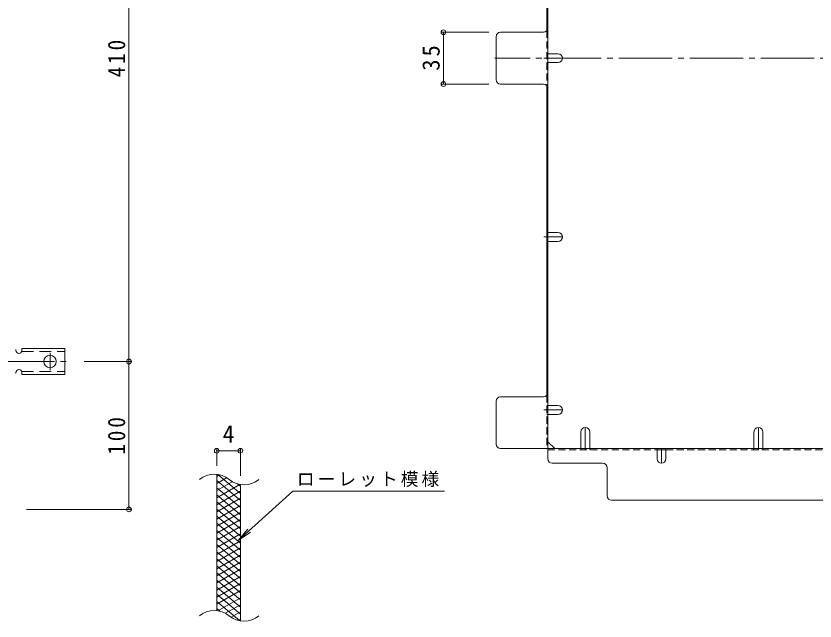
# Model space of a CAD drawing. Units: millimetres at full size, sheet at 1:4, with parts at other scales. Extents: x -925 to 1101, y -781 to 775.
# Drawn here: x -189 to 351, y -37 to 372 of the extents above; entities that cross this region are included whole.
import ezdxf
from ezdxf.enums import TextEntityAlignment as Align

# ---------------------------------------------------------------- set-up
doc = ezdxf.new("R2010")
doc.units = ezdxf.units.MM
doc.header["$LTSCALE"] = 4
doc.header["$PDMODE"] = 32
doc.header["$PDSIZE"] = 3.2
for name, pattern in [('CHAIN1', [8, 5, -1, 1, -1]), ('CHAIN2', [12, 9, -1, 1, -1]), ('DASHED1', [1.8, 1.2, -0.6]), ('DASHED2', [3, 2, -1])]:
    doc.linetypes.add(name, pattern=pattern)
for name, color, linetype, lineweight in [('A-4_その他', 7, 'Continuous', 9), ('A-7_ハッチ', 2, 'Continuous', 9), ('A-8_記号', 2, 'Continuous', 9), ('A-A_ﾊｯﾁ-ﾜｸ', 3, 'Continuous', 9), ('F-2_F-2ﾚｲﾔ', 3, 'Continuous', 9), ('F-4_F-4ﾚｲﾔ', 7, 'Continuous', 9), ('F-5_F-5ﾚｲﾔ', 7, 'Continuous', 9), ('F-9_F-9ﾚｲﾔ', 6, 'Continuous', 9)]:
    doc.layers.add(name, color=color, linetype=linetype, lineweight=lineweight)
doc.styles.add('ＭＳ ゴシック', font='')
doc.styles.get('ＭＳ ゴシック').set_extended_font_data('MS Gothic')

msp = doc.modelspace()

# ---------------------------------------------------------------- linework, layer by layer
at = {"layer": 'A-4_その他'}
for p, q in [((-112.336, 138.162), (-112.336, 548.162)), ((99.019, 360.663), (130.79, 360.663)), ((99.019, 360.663), (130.79, 360.663)), ((100.219, 360.663), (100.219, 325.662)), ((100.219, 360.663), (100.219, 325.662)), ((99.019, 325.662), (130.79, 325.662)), ((99.019, 325.662), (130.79, 325.662)), ((-111.136, 138.162), (-142.713, 138.162)), ((-112.336, 38.162), (-112.336, 138.162)), ((-111.136, 38.162), (-181.713, 38.162))]:
    msp.add_line(p, q, dxfattribs=at)
for p in [(100.219, 360.663), (100.219, 325.662), (-112.336, 138.162), (-112.336, 38.162)]:
    msp.add_point(p, dxfattribs=at)
at = {"layer": 'A-7_ハッチ'}
for p, q in [((170.793, 613.966), (170.793, 72.359)), ((169.993, 571.004), (169.993, 361.623)), ((135.79, 328.662), (135.79, 357.663)), ((167.793, 360.663), (138.79, 360.663)), ((167.793, 325.662), (138.79, 325.662)), ((169.993, 115.32), (169.993, 324.701)), ((167.793, 114.36), (138.79, 114.36)), ((135.79, 82.359), (135.79, 111.36)), ((175.405, 79.359), (170.793, 83.971)), ((138.79, 79.359), (730.397, 79.359)), ((244.593, 78.559), (250.593, 78.559)), ((207.794, 69.359), (173.793, 69.359)), ((210.794, 66.359), (210.794, 47.359)), ((213.794, 44.359), (655.392, 44.359))]:
    msp.add_line(p, q, dxfattribs=at)
at = {"layer": 'A-7_ハッチ', "linetype": 'DASHED1'}
for p, q in [((169.993, 361.623), (169.993, 324.701)), ((170.793, 346.162), (169.993, 346.162)), ((170.793, 340.162), (169.993, 340.162)), ((170.793, 225.352), (169.993, 225.352)), ((170.793, 219.352), (169.993, 219.352)), ((169.993, 115.32), (169.993, 79.354)), ((170.793, 108.438), (169.993, 108.438)), ((170.793, 102.438), (169.993, 102.438)), ((170.793, 78.559), (244.593, 78.559)), ((193.093, 79.359), (193.093, 78.559)), ((199.093, 79.359), (199.093, 78.559)), ((250.593, 78.559), (377.593, 78.559)), ((310.093, 79.359), (310.093, 78.559)), ((316.093, 79.359), (316.093, 78.559))]:
    msp.add_line(p, q, dxfattribs=at)
at = {"layer": 'A-7_ハッチ', "linetype": 'CHAIN2'}
msp.add_line((734.75, 343.162), (134.868, 343.162), dxfattribs=at)
at = {"layer": 'A-7_ハッチ'}
for centre, start, end in [((167.793, 363.663), 270, 0), ((138.79, 357.663), 90, 180), ((138.79, 328.662), 180, 270), ((167.793, 322.662), 0, 90), ((138.79, 111.36), 90, 180), ((167.793, 117.36), 270, 0), ((138.79, 82.359), 180, 270), ((173.793, 72.359), 180, 270), ((207.794, 66.359), 0, 90), ((213.794, 47.359), 180, 270)]:
    msp.add_arc(centre, 3, start, end, dxfattribs=at)
at = {"layer": 'A-8_記号'}
for p, q in [((177.593, 346.162), (170.793, 346.162)), ((177.593, 340.162), (170.793, 340.162)), ((177.593, 225.352), (170.793, 225.352)), ((177.593, 219.352), (170.793, 219.352)), ((177.593, 108.438), (170.793, 108.438)), ((177.593, 102.438), (170.793, 102.438)), ((193.093, 90.509), (193.093, 79.359)), ((199.093, 90.509), (199.093, 79.359)), ((310.093, 90.509), (310.093, 79.359)), ((316.093, 90.509), (316.093, 79.359)), ((244.593, 72.359), (244.593, 79.359)), ((250.593, 72.359), (250.593, 79.359))]:
    msp.add_line(p, q, dxfattribs=at)
at = {"layer": 'A-8_記号', "linetype": 'CHAIN1'}
for p, q in [((168.086, 343.162), (180.593, 343.162)), ((168.086, 222.352), (180.593, 222.352)), ((168.086, 105.438), (180.593, 105.438)), ((196.093, 78.159), (196.093, 93.509)), ((313.093, 78.159), (313.093, 93.509)), ((247.593, 79.359), (247.593, 69.359))]:
    msp.add_line(p, q, dxfattribs=at)
at = {"layer": 'A-8_記号'}
for centre, start, end in [((177.593, 343.162), 270, 90), ((177.593, 222.352), 270, 90), ((177.593, 105.438), 270, 90), ((196.093, 90.509), 0, 180), ((313.093, 90.509), 0, 180), ((247.593, 72.359), 180, 0)]:
    msp.add_arc(centre, 3, start, end, dxfattribs=at)
at = {"layer": 'A-A_ﾊｯﾁ-ﾜｸ'}
for p, q in [((-188.713, 146.163), (-188.713, 145.663)), ((-184.713, 146.913), (-184.713, 145.663)), ((-184.713, 146.913), (-155.713, 146.913)), ((-155.713, 129.413), (-155.713, 146.913)), ((-188.713, 130.667), (-188.713, 130.154)), ((-184.713, 129.413), (-184.713, 130.663)), ((-184.713, 129.413), (-155.713, 129.413))]:
    msp.add_line(p, q, dxfattribs=at)
at = {"layer": 'A-A_ﾊｯﾁ-ﾜｸ', "linetype": 'DASHED2'}
for p, q in [((-184.859, 144.913), (-155.713, 144.913)), ((-184.859, 131.413), (-155.713, 131.413))]:
    msp.add_line(p, q, dxfattribs=at)
at = {"layer": 'A-A_ﾊｯﾁ-ﾜｸ', "color": 7, "linetype": 'CHAIN2'}
for p, q in [((-165.713, 143.939), (-165.713, 132.387)), ((-198.713, 138.163), (-150.713, 138.163))]:
    msp.add_line(p, q, dxfattribs=at)
at = {"layer": 'A-A_ﾊｯﾁ-ﾜｸ'}
msp.add_circle((-165.713, 138.163), 4.25, dxfattribs=at)
for centre, start, end in [((-186.713, 145.663), 180, 0), ((-186.713, 130.663), 0, 179.86671)]:
    msp.add_arc(centre, 2, start, end, dxfattribs=at)
at = {"layer": 'F-2_F-2ﾚｲﾔ'}
for p, q in [((-53.027, -30.262), (-53.027, 61.738)), ((-37.027, -37.145), (-37.027, 54.855))]:
    msp.add_line(p, q, dxfattribs=at)
for centre, start, end in [((-54.614, 46.038), 50.82628, 129.17371), ((-34.546, 70.667), 230.82628, 309.17371), ((-54.614, -45.962), 50.82628, 129.17371), ((-34.546, -21.333), 230.82628, 309.17371)]:
    msp.add_arc(centre, 15.885, start, end, dxfattribs=at)
at = {"layer": 'F-4_F-4ﾚｲﾔ'}
for p, q in [((-53.027, 67.738), (-53.027, 79.03)), ((-53.027, 77.83), (-37.027, 77.83)), ((-37.027, 60.855), (-37.027, 79.03))]:
    msp.add_line(p, q, dxfattribs=at)
for p in [(-53.027, 77.83), (-37.027, 77.83)]:
    msp.add_point(p, dxfattribs=at)
at = {"layer": 'F-5_F-5ﾚｲﾔ'}
for p, q in [((-1.7, 50.498), (100.831, 50.498)), ((-38.49, 17.245), (-30.26, 22.925))]:
    msp.add_line(p, q, dxfattribs=at)
msp.add_lwpolyline([(-1.7, 50.498), (-38.49, 17.245), (-32.01, 24.862)], dxfattribs=at)
at = {"layer": 'F-9_F-9ﾚｲﾔ'}
for p, q in [((-51.214, 61.555), (-53.027, 60.508)), ((-46.316, 59.583), (-53.027, 55.708)), ((-37.027, 49.011), (-52.194, 61.737)), ((-37.027, 44.211), (-53.027, 57.637)), ((-42.559, 56.951), (-53.027, 50.908)), ((-37.517, 55.062), (-53.027, 46.108)), ((-37.027, 53.811), (-38.914, 55.394)), ((-37.027, 39.411), (-53.027, 52.837)), ((-37.027, 50.545), (-53.027, 41.308)), ((-37.027, 34.611), (-53.027, 48.037)), ((-37.027, 45.745), (-53.027, 36.508)), ((-37.027, 29.811), (-53.027, 43.237)), ((-37.027, 40.945), (-53.027, 31.708)), ((-37.027, 25.011), (-53.027, 38.437)), ((-37.027, 36.145), (-53.027, 26.908)), ((-37.027, 20.211), (-53.027, 33.637)), ((-37.027, 31.345), (-53.027, 22.108)), ((-37.027, 15.411), (-53.027, 28.837)), ((-37.027, 26.545), (-53.027, 17.308)), ((-37.027, 10.611), (-53.027, 24.037)), ((-37.027, 21.745), (-53.027, 12.508)), ((-37.027, 5.811), (-53.027, 19.237)), ((-37.027, 16.945), (-53.027, 7.708)), ((-37.027, 1.011), (-53.027, 14.436)), ((-37.027, 12.145), (-53.027, 2.908)), ((-37.027, -3.789), (-53.027, 9.637)), ((-37.027, 7.345), (-53.027, -1.892)), ((-37.027, -8.589), (-53.027, 4.837)), ((-37.027, 2.545), (-53.027, -6.692)), ((-37.027, -13.389), (-53.027, 0.037)), ((-37.027, -2.255), (-53.027, -11.492)), ((-37.027, -18.189), (-53.027, -4.763)), ((-37.027, -7.055), (-53.027, -16.292)), ((-37.027, -22.989), (-53.027, -9.563)), ((-37.027, -11.855), (-53.027, -21.092)), ((-37.027, -27.789), (-53.027, -14.363)), ((-37.027, -16.655), (-53.027, -25.892)), ((-37.027, -32.589), (-53.027, -19.164)), ((-37.027, -21.455), (-52.265, -30.252)), ((-37.579, -36.926), (-53.027, -23.963)), ((-37.027, -26.255), (-47.008, -32.017)), ((-50.951, -30.505), (-53.027, -28.764)), ((-37.027, -31.055), (-43.229, -34.635)), ((-37.027, -35.855), (-38.516, -36.714))]:
    msp.add_line(p, q, dxfattribs=at)

# ---------------------------------------------------------------- texts
at = {"layer": 'A-4_その他', "color": 2, "char_height": 11.73, "attachment_point": 7, "rotation": 90, "style": 'ＭＳ ゴシック'}
for s, insert in [('\\T1.27;\\W0.9;410', (-114.736, 330.162)), ('\\T1.27;\\W0.95;35', (97.819, 334.662)), ('\\T1.27;\\W0.95;35', (97.819, 334.662)), ('\\T1.27;\\W0.9;100', (-114.736, 75.162))]:
    msp.add_mtext(s, dxfattribs=dict(at, insert=insert))
at = {"layer": 'F-4_F-4ﾚｲﾔ', "color": 2, "style": 'ＭＳ ゴシック'}
msp.add_text('4', height=11.73, dxfattribs=at).set_placement((-49.027, 79.83), align=Align.BOTTOM_LEFT)
at = {"layer": 'F-5_F-5ﾚｲﾔ', "insert": (1.129, 53.328), "char_height": 8.798, "attachment_point": 7, "style": 'ＭＳ ゴシック'}
msp.add_mtext('\\T1.17;ローレット模様', dxfattribs=at)

doc.saveas('drawing.dxf')
